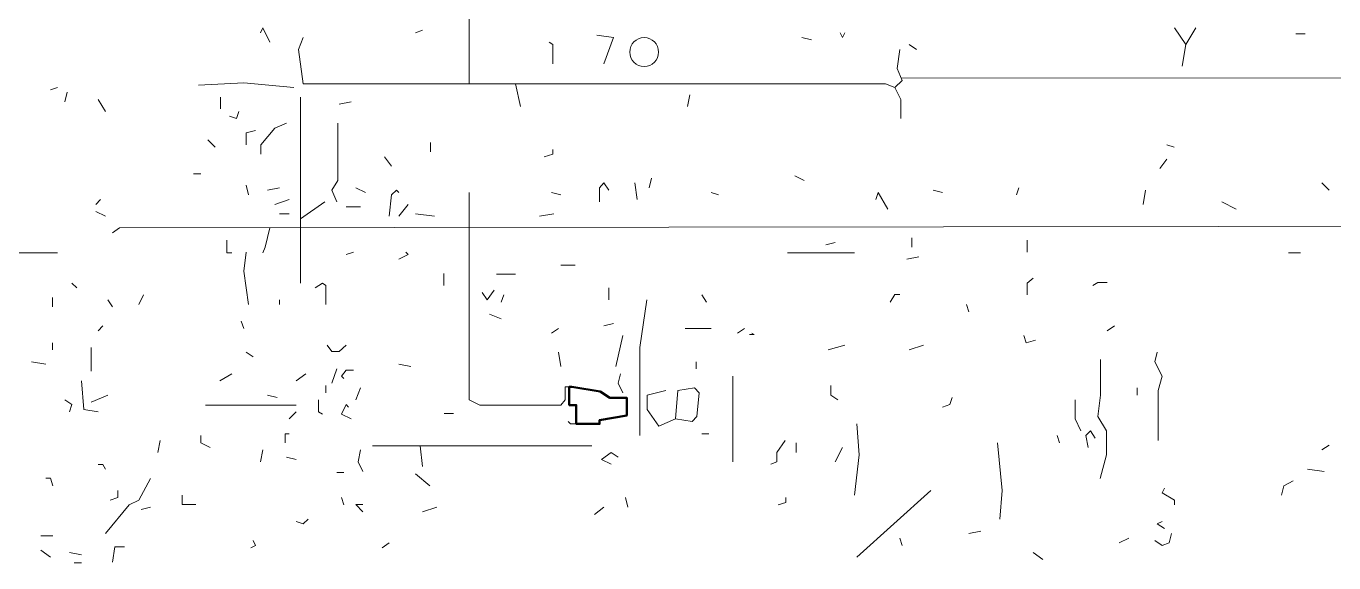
# Model space of a CAD drawing. Header units: metres. Extents: x 0.1 to 48.1, y 1.3 to 34.5.
# Drawn here: x 3.147 to 6.792, y 4.33 to 5.826 of the extents above; entities that cross this region are included whole.
import ezdxf

# ---------------------------------------------------------------- set-up
doc = ezdxf.new("R2010")
doc.units = ezdxf.units.M
for name, color, linetype, lineweight in [('P2D_GRAMMES', 7, 'Continuous', 18), ('P2D_MIKRA', 8, 'Continuous', 13), ('P2D_TOIXOI', 7, 'Continuous', 50), ('P2D_TOXA', 7, 'Continuous', 18)]:
    doc.layers.add(name, color=color, linetype=linetype, lineweight=lineweight)

msp = doc.modelspace()

# ---------------------------------------------------------------- linework, layer by layer
at = {"layer": 'P2D_GRAMMES'}
for p, q in [((4.381695, 7.344058), (4.381695, 5.665131)), ((6.348213, 5.821387), (6.379921, 5.774843)), ((6.407409, 5.821387), (6.379921, 5.774843)), ((6.379921, 5.774843), (6.369329, 5.715)), ((4.511492, 5.665131), (4.524791, 5.601963)), ((3.911824, 5.62856), (3.911824, 5.109921)), ((3.979555, 5.335995), (3.911824, 5.28945)), ((3.00212, 5.19375), (3.234843, 5.19375)), ((5.455681, 5.19375), (5.269503, 5.19375)), ((5.11692, 4.850602), (5.11692, 4.61123)), ((3.647094, 4.769492), (3.899764, 4.769492)), ((4.112539, 4.656135), (4.724267, 4.656135)), ((4.245524, 4.656135), (4.252173, 4.597932)), ((5.668455, 4.53144), (5.46233, 4.345262))]:
    msp.add_line(p, q, dxfattribs=at)
for points in [[(3.919712, 5.794791), (3.906414, 5.761545), (3.919712, 5.665131), (5.54212, 5.665131), (5.568717, 5.655157)], [(5.582016, 5.761545), (5.575366, 5.708351), (5.588665, 5.675105), (5.568717, 5.655157)], [(9.631387, 5.715), (9.61144, 5.682192), (5.586221, 5.681214)], [(3.893115, 5.655157), (3.753482, 5.668455), (3.627147, 5.661806)], [(5.568717, 5.655157), (5.584871, 5.621911), (5.584871, 5.568717)], [(4.016308, 5.555419), (4.016308, 5.395838), (3.999503, 5.369241), (4.012801, 5.335995)], [(4.381695, 5.362592), (4.381695, 4.78411), (4.411754, 4.769492), (4.637827, 4.769492), (4.649528, 4.78411), (4.649528, 4.82097), (4.677723, 4.82097), (4.677723, 4.82097)], [(3.387765, 5.249555), (3.407723, 5.264187), (13.361597, 5.276188), (13.388194, 5.296099), (13.634215, 5.276188), (13.886885, 5.276188)], [(3.826623, 5.264187), (3.813325, 5.20966), (3.806675, 5.19375), (3.806675, 5.19375)], [(4.877199, 5.063377), (4.858034, 4.930393), (4.858034, 4.684372)], [(6.141679, 4.897147), (6.141679, 4.797408), (6.133901, 4.737565), (6.158026, 4.69767), (6.158026, 4.631178), (6.14055, 4.564686)], [(6.300131, 4.917094), (6.293482, 4.890497), (6.313429, 4.850602), (6.302817, 4.810707), (6.302817, 4.671073)], [(4.930393, 4.810707), (4.878109, 4.797408), (4.878109, 4.757513), (4.910445, 4.710969), (4.95699, 4.730916), (5.003534, 4.724267), (5.016832, 4.737565), (5.023482, 4.804058), (5.010183, 4.817356), (4.963639, 4.810707), (4.95699, 4.730916)], [(5.46233, 4.717618), (5.468979, 4.631178), (5.455681, 4.518141)], [(5.854634, 4.664424), (5.867932, 4.53144), (5.861283, 4.451649)], [(3.494162, 4.564686), (3.460916, 4.504843), (3.434319, 4.491545), (3.367827, 4.411754)]]:
    msp.add_lwpolyline(points, dxfattribs=at)
at = {"layer": 'P2D_MIKRA'}
for p, q in [((4.252173, 5.814738), (4.232225, 5.808089)), ((6.685785, 5.804708), (6.712382, 5.804708)), ((5.309398, 5.794791), (5.335995, 5.788141)), ((5.608613, 5.774843), (5.62856, 5.761545)), ((3.234843, 5.655157), (3.214895, 5.648508)), ((3.26144, 5.641859), (3.254791, 5.615262)), ((3.34788, 5.621911), (3.367827, 5.588665)), ((3.688851, 5.62856), (3.688851, 5.595314)), ((4.052696, 5.615262), (4.01945, 5.608613)), ((4.996885, 5.635209), (4.990236, 5.601963)), ((3.653743, 5.508874), (3.673691, 5.488927)), ((4.274115, 5.502225), (4.274115, 5.475628)), ((6.326728, 5.495576), (6.346675, 5.488927)), ((4.145785, 5.46233), (4.165733, 5.435733)), ((6.326728, 5.455681), (6.30678, 5.429084)), ((3.613848, 5.414781), (3.633796, 5.414781)), ((4.890497, 5.402487), (4.883848, 5.37589)), ((5.28945, 5.409136), (5.316047, 5.395838)), ((3.760131, 5.382539), (3.76678, 5.355942)), ((3.85322, 5.37589), (3.819974, 5.369241)), ((4.065995, 5.37589), (4.092592, 5.362592)), ((4.61123, 5.362592), (4.637827, 5.355942)), ((4.843953, 5.389188), (4.850602, 5.342644)), ((5.056728, 5.362592), (5.076675, 5.355942)), ((5.675105, 5.369241), (5.701702, 5.362592)), ((5.914476, 5.37589), (5.907827, 5.355942)), ((6.266885, 5.369241), (6.260236, 5.329346)), ((6.758927, 5.389188), (6.778874, 5.369241)), ((3.354529, 5.342644), (3.34123, 5.329346)), ((3.879817, 5.342644), (3.839921, 5.329346)), ((4.039398, 5.322083), (4.079293, 5.322083)), ((4.212277, 5.329346), (4.185681, 5.296099)), ((6.47966, 5.335995), (6.519555, 5.316047)), ((3.34123, 5.309398), (3.367827, 5.296099)), ((3.85322, 5.302749), (3.879817, 5.302749)), ((4.232225, 5.302749), (4.285419, 5.296099)), ((4.61788, 5.302749), (4.577984, 5.296099)), ((5.402487, 5.222958), (5.37589, 5.216309)), ((5.615673, 5.236257), (5.615673, 5.20966)), ((5.937446, 5.229607), (5.937446, 5.196361)), ((4.059346, 5.196361), (4.039398, 5.189712)), ((5.635209, 5.183063), (5.601963, 5.176414)), ((6.665838, 5.19375), (6.699084, 5.19375)), ((4.637827, 5.159362), (4.677723, 5.159362)), ((3.274738, 5.109921), (3.288037, 5.096623)), ((4.311479, 5.136518), (4.311479, 5.103272)), ((4.458298, 5.134272), (4.511492, 5.134272)), ((3.220311, 5.070026), (3.220311, 5.043429)), ((3.474215, 5.076675), (3.460916, 5.050079)), ((4.478246, 5.076675), (4.471597, 5.056728)), ((4.770812, 5.096623), (4.770812, 5.063377)), ((5.030131, 5.076675), (5.043429, 5.056728)), ((3.374476, 5.063377), (3.387775, 5.043429)), ((3.853054, 5.063377), (3.853054, 5.050079)), ((5.768194, 5.050079), (5.774843, 5.030131)), ((3.746832, 5.003534), (3.753482, 4.983586)), ((4.438351, 5.023482), (4.471597, 5.010183)), ((4.78411, 4.996885), (4.757513, 4.990236)), ((3.361178, 4.990236), (3.34788, 4.976937)), ((4.631178, 4.983586), (4.61123, 4.970288)), ((4.810707, 4.963639), (4.790759, 4.877199)), ((4.983586, 4.983408), (5.056728, 4.983408)), ((5.149817, 4.983586), (5.129869, 4.970288)), ((6.180445, 4.990236), (6.160497, 4.976937)), ((3.220311, 4.943691), (3.220311, 4.923743)), ((3.328464, 4.930393), (3.328464, 4.863901)), ((5.429084, 4.937042), (5.382539, 4.923743)), ((5.648508, 4.937042), (5.608613, 4.923743)), ((3.161702, 4.890497), (3.201597, 4.883848)), ((3.760131, 4.917094), (3.780079, 4.903796)), ((4.631178, 4.917094), (4.637827, 4.877199)), ((5.01497, 4.890497), (5.01497, 4.87055)), ((3.720236, 4.857251), (3.68699, 4.837304)), ((3.926361, 4.857251), (3.899764, 4.837304)), ((4.012801, 4.87055), (3.999503, 4.830654)), ((4.185681, 4.883848), (4.218927, 4.877199)), ((3.982048, 4.824005), (3.982048, 4.804058)), ((4.079293, 4.817356), (4.065995, 4.78411)), ((6.243696, 4.817356), (6.243696, 4.797408)), ((3.374476, 4.797408), (3.327932, 4.777461)), ((3.819974, 4.797408), (3.846571, 4.790759)), ((3.899764, 4.750864), (3.879817, 4.730916)), ((4.312016, 4.746475), (4.338613, 4.746475)), ((3.520759, 4.671073), (3.51411, 4.637827)), ((5.030131, 4.689065), (5.050079, 4.689065)), ((6.020864, 4.684372), (6.027513, 4.664424)), ((3.806675, 4.644476), (3.800026, 4.61123)), ((5.293185, 4.664424), (5.293185, 4.637827)), ((5.422435, 4.651126), (5.402487, 4.61123)), ((6.778874, 4.657775), (6.758927, 4.644476)), ((3.873168, 4.624529), (3.899764, 4.61788)), ((4.012801, 4.581375), (4.032749, 4.581375)), ((4.232225, 4.577984), (4.27212, 4.544738)), ((6.719031, 4.591283), (6.765576, 4.584634)), ((3.494162, 4.484895), (3.467565, 4.478246)), ((4.026099, 4.511492), (4.032749, 4.491545)), ((4.292068, 4.484895), (4.252173, 4.471597)), ((4.757513, 4.484895), (4.730916, 4.464948)), ((4.817356, 4.511492), (4.824005, 4.484895)), ((5.808089, 4.418403), (5.774843, 4.411754)), ((3.188298, 4.405287), (3.221545, 4.405287)), ((4.159084, 4.385157), (4.139136, 4.371859)), ((5.582016, 4.398455), (5.588665, 4.378508)), ((6.22034, 4.398455), (6.193743, 4.385157)), ((3.188298, 4.365209), (3.214895, 4.345262)), ((3.268089, 4.35856), (3.301335, 4.351911)), ((5.954372, 4.35856), (5.980969, 4.338613)), ((3.281387, 4.329666), (3.301335, 4.329666))]:
    msp.add_line(p, q, dxfattribs=at)
for points in [[(3.800026, 5.808089), (3.806675, 5.821387), (3.826623, 5.781492)], [(4.737565, 5.80144), (4.78411, 5.794791), (4.757513, 5.721649)], [(5.415785, 5.808089), (5.422435, 5.794791), (5.429084, 5.808089)], [(4.604581, 5.781492), (4.615006, 5.774843), (4.615006, 5.721649)], [(3.740183, 5.588665), (3.733534, 5.568717), (3.713586, 5.575366)], [(3.873168, 5.555419), (3.839921, 5.54212), (3.801233, 5.495576), (3.801233, 5.468979)], [(3.786728, 5.535471), (3.760098, 5.528822), (3.760098, 5.495576)], [(4.615006, 5.482277), (4.615006, 5.468979), (4.591283, 5.46233)], [(4.185681, 5.362592), (4.179031, 5.369241), (4.165733, 5.355942), (4.159084, 5.296099)], [(4.770812, 5.369241), (4.757513, 5.389188), (4.745572, 5.37589), (4.745572, 5.335995)], [(5.515524, 5.342644), (5.522173, 5.362592), (5.54877, 5.316047)], [(3.706426, 5.229607), (3.706426, 5.19375), (3.720236, 5.19375)], [(3.760131, 5.196361), (3.753482, 5.143168), (3.76678, 5.050079)], [(4.205628, 5.196361), (4.212277, 5.189712), (4.185681, 5.176414)], [(3.952958, 5.096623), (3.972906, 5.109921), (3.982048, 5.103272), (3.982048, 5.050079)], [(5.954372, 5.12322), (5.937446, 5.109921), (5.937446, 5.076675)], [(6.160497, 5.11184), (6.133901, 5.11184), (6.120602, 5.103272)], [(4.451649, 5.089974), (4.431702, 5.063377), (4.418403, 5.083325)], [(5.582016, 5.078476), (5.568717, 5.078476), (5.555419, 5.056728)], [(5.169764, 4.970288), (5.176414, 4.966898), (5.163115, 4.966898)], [(5.927775, 4.963639), (5.934424, 4.943691), (5.961021, 4.95034)], [(3.986204, 4.937042), (3.999503, 4.918823), (4.01945, 4.918823), (4.039398, 4.937042)], [(4.059346, 4.866988), (4.039398, 4.866988), (4.026099, 4.850602), (4.032749, 4.843953)], [(4.804058, 4.857251), (4.797408, 4.830654), (4.810707, 4.804058)], [(3.301335, 4.837304), (3.307984, 4.757513), (3.34788, 4.750864)], [(5.390129, 4.824005), (5.390129, 4.797408), (5.409136, 4.78411)], [(3.254791, 4.78411), (3.274738, 4.770812), (3.268089, 4.750864)], [(3.962037, 4.78411), (3.962037, 4.750864), (3.972906, 4.744215)], [(5.728298, 4.790759), (5.721649, 4.770812), (5.701702, 4.764162)], [(6.071228, 4.78411), (6.071228, 4.730916), (6.087356, 4.69767)], [(4.046047, 4.764162), (4.039398, 4.770812), (4.026099, 4.744215), (4.052696, 4.730916)], [(4.657775, 4.724267), (4.664424, 4.717018), (4.684372, 4.717018)], [(3.633796, 4.684372), (3.633796, 4.664424), (3.660393, 4.651126)], [(3.879817, 4.689065), (3.868932, 4.689065), (3.868932, 4.664424)], [(5.262853, 4.671073), (5.239882, 4.637827), (5.239882, 4.61123), (5.222958, 4.604581)], [(6.127251, 4.677723), (6.113953, 4.69767), (6.100654, 4.684372), (6.107304, 4.651126)], [(4.079293, 4.644476), (4.072644, 4.61123), (4.085942, 4.584634)], [(4.797408, 4.624529), (4.777461, 4.637827), (4.750864, 4.61788), (4.777461, 4.604581)], [(3.34788, 4.604355), (3.361178, 4.604355), (3.367827, 4.591283)], [(3.201597, 4.565617), (3.214895, 4.565617), (3.221545, 4.544738)], [(6.679136, 4.558037), (6.652539, 4.544738), (6.64589, 4.518141)], [(3.402635, 4.53144), (3.402635, 4.511492), (3.381126, 4.504843)], [(6.320079, 4.538089), (6.313429, 4.524791), (6.348213, 4.504843), (6.348213, 4.491545)], [(3.582167, 4.518141), (3.582167, 4.492136), (3.620497, 4.492136)], [(4.085942, 4.492136), (4.065995, 4.492136), (4.085942, 4.471597)], [(5.264405, 4.511492), (5.264405, 4.498194), (5.242906, 4.491545)], [(3.93301, 4.451649), (3.919712, 4.438351), (3.899764, 4.445)], [(6.340026, 4.411754), (6.333377, 4.385157), (6.313429, 4.378508), (6.293482, 4.391806)], [(6.313429, 4.445), (6.300131, 4.438351), (6.320079, 4.425052)], [(3.421021, 4.374109), (3.394424, 4.374109), (3.387775, 4.331963)], [(3.780079, 4.391806), (3.786728, 4.378508), (3.773429, 4.371859)]]:
    msp.add_lwpolyline(points, dxfattribs=at)
at = {"layer": 'P2D_TOIXOI'}
msp.add_lwpolyline([(4.667749, 4.82097), (4.661099, 4.82097), (4.661099, 4.769492), (4.680265, 4.769492), (4.680265, 4.717018), (4.745572, 4.717018), (4.745572, 4.727592), (4.821346, 4.74089), (4.821346, 4.789879), (4.774136, 4.789879), (4.747539, 4.807382)], close=True, dxfattribs=at)
at = {"layer": 'P2D_TOXA'}
msp.add_circle((4.869776, 5.754082), 0.040256, dxfattribs=at)

doc.saveas('drawing.dxf')
